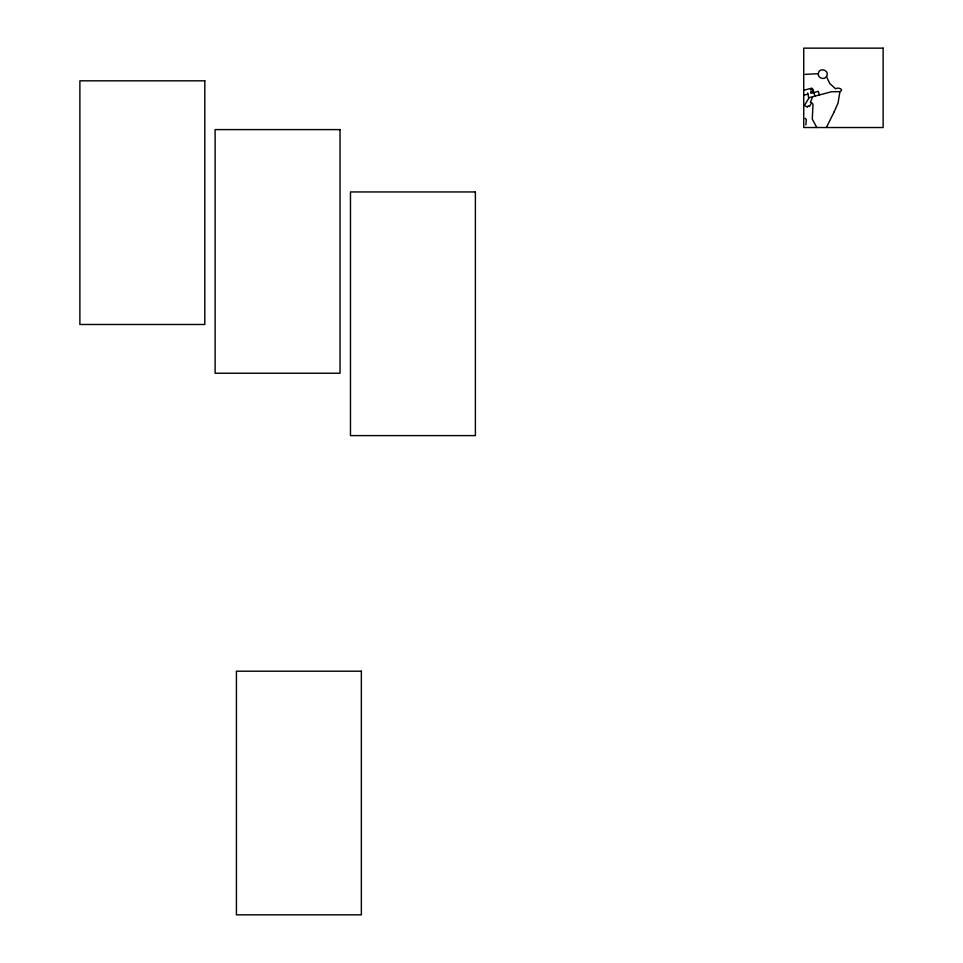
<?xml version="1.0" encoding="UTF-8"?>
<svg xmlns="http://www.w3.org/2000/svg" width="963" height="963" viewBox="0 0 963 963"><rect width="100%" height="100%" fill="white"/><g stroke="black" fill="none" stroke-linecap="round" stroke-linejoin="round"><path stroke-width="1.44" d="M805.862 124.961L806.332 119.593L805.212 118.377M818.321 73.645C817.394 77.967 824.93 80.76 826.796 75.933C829.625 70.034 818.899 66.88 818.321 73.645L805.212 74.392M807.656 93.014L808.8 98.214L804.478 105.436L807.415 107.194L808.282 105.737L809.45 106.436L811.58 102.872L810.425 102.186L812.7 96.733M826.603 127.104L834.175 111.804M834.223 111.708L838.063 102.981L839.941 91.666L831.551 91.738L808.908 97.745M803.768 90.269L811.845 88.127L812.206 89.523M810.533 89.968L813.061 89.294L813.542 91.112L811.015 91.786M803.768 95.205L807.945 94.097M839.941 91.666C844.804 89.547 837.894 86.839 835.571 88.813L829.673 83.396L826.495 76.486M811.58 102.872L813.013 104.148L812.278 119.159L816.817 127.501M819.32 94.976L818.345 91.329L810.93 93.303L810.641 92.219M813.904 92.508L814.879 96.156M812.688 91.341L813.061 92.737M883.119 48.15L803.732 48.15L803.732 127.525L883.119 127.525L883.119 48.15M204.806 80.832L79.881 80.832L79.881 324.483L204.806 324.483L204.806 80.832M340.023 129.596L215.11 129.596L215.11 373.247L340.023 373.247L340.023 129.596M475.385 191.95L350.472 191.95L350.472 435.601L475.385 435.601L475.385 191.95M361.354 671.199L236.429 671.199L236.429 914.85L361.354 914.85L361.354 671.199"/></g></svg>
